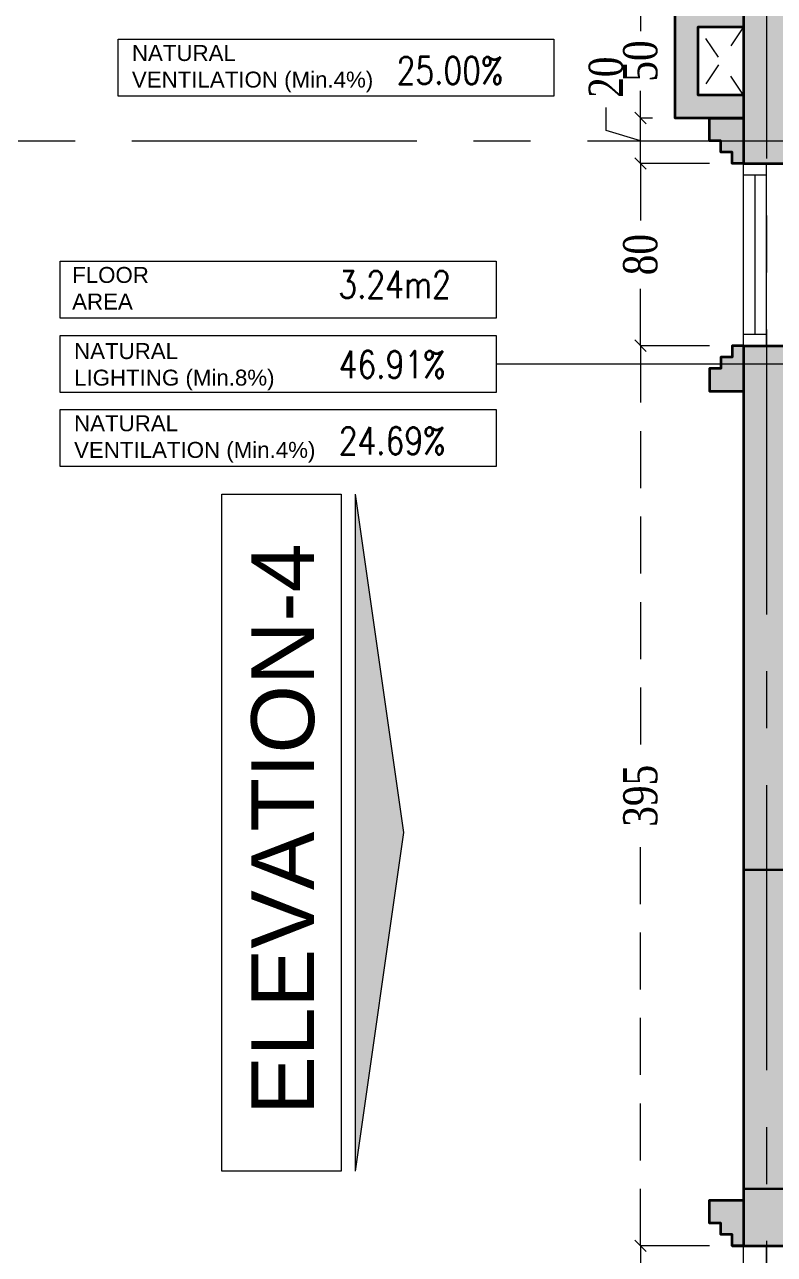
# Model space of a CAD drawing. Header units: inches. Extents: x -114 to 635, y -137 to 57.
# Drawn here: x 21.82 to 25.11, y 12.79 to 18.19 of the extents above; entities that cross this region are included whole.
import ezdxf
from ezdxf.enums import TextEntityAlignment as Align

# ---------------------------------------------------------------- set-up
doc = ezdxf.new("R2010")
doc.units = ezdxf.units.IN
doc.header["$MEASUREMENT"] = 0
doc.header["$PDMODE"] = 98
for name, pattern in [('( Hidden )', [0.375, 0.25, -0.125]), ('CENTER', [2, 1.25, -0.25, 0.25, -0.25]), ('CENTERX2', [4, 2.5, -0.5, 0.5, -0.5]), ('DASHED2', [0.375, 0.25, -0.125]), ('HIDDEN', [0.375, 0.25, -0.125])]:
    doc.linetypes.add(name, pattern=pattern)
doc.layers.get('0').update_dxf_attribs({"lineweight": 5})
doc.layers.get('Defpoints').update_dxf_attribs({"lineweight": 5})
for name, color, linetype, lineweight in [('A-ELEVATION TAG', 230, 'Continuous', 5), ('ARCHES', 1, 'HIDDEN', 5), ('COLUMNS HATCH', 1, 'Continuous', 5), ('DETAILS DIMENSION', 15, 'Continuous', 5), ('E-AX', 9, '( Hidden )', 0), ('E-C', 6, 'Continuous', 5), ('HATCH', 15, 'Continuous', 0), ('PROPOSED COLUMNS', 6, 'Continuous', 30), ('ROOM INFORMATION', 7, 'Continuous', 5), ('TEXT ROOM INFORMATION', 1, 'Continuous', 5), ('WALL PROPOSED', 7, 'Continuous', 30), ('WINDOWS', 5, 'Continuous', 5)]:
    doc.layers.add(name, color=color, linetype=linetype, lineweight=lineweight)
doc.layers.add('AXIES', color=7, linetype='CENTER', lineweight=0, true_color=0x949596)
doc.styles.add('Arial', font='arial.ttf')
doc.styles.add('ROMANS-TITLE', font='ROMANS.shx', dxfattribs={"width": 0.8})
doc.styles.add('ST', font='times.ttf', dxfattribs={"width": 0.8})
doc.styles.get("Standard").update_dxf_attribs({"font": 'arial.ttf'})
doc.dimstyles.new('RASH PLAN', dxfattribs={"dimtxt": 0.15, "dimasz": 0.05, "dimexe": 0, "dimexo": 0.1, "dimgap": 0.05, "dimtad": 0, "dimdec": 0, "dimlfac": 100, "dimzin": 0, "dimdsep": 46, "dimtxsty": 'ST', "dimblk": 'OBLIQUE', "dimcen": 0.09, "dimclrd": 200, "dimclre": 6, "dimclrt": 1, "dimadec": 0, "dimazin": 0, "dimtfac": 1, "dimtdec": 0, "dimtmove": 1, "dimatfit": 3, "dimldrblk": 'OBLIQUE', "dimfxl": 0, "dimtolj": 1, "dimtzin": 0, "dimlwd": -1, "dimlwe": -1, "dimarcsym": 0})

# ---------------------------------------------------------------- blocks, each defined once
blk = doc.blocks.new('_Oblique')
at = {"color": 0, "lineweight": -2}
blk.add_line((-0.5, -0.5), (0.5, 0.5), dxfattribs=at)
blk = doc.blocks.new('*D116')
at = {"layer": 'Defpoints', "color": 0, "transparency": 16777216}
for p in [(24.5258, 12.8295), (24.9286, 12.8295), (24.9286, 10.3303)]:
    blk.add_point(p, dxfattribs=at)
at = {"layer": 'DETAILS DIMENSION', "color": 6, "transparency": 16777216}
for p, q in [((24.8286, 12.8295), (24.5258, 12.8295)), ((24.8286, 10.3303), (24.5258, 10.3303))]:
    blk.add_line(p, q, dxfattribs=at)
at = {"layer": 'DETAILS DIMENSION', "color": 200, "linetype": 'DASHED2', "transparency": 16777216}
for p, q in [((24.5258, 12.8295), (24.5258, 11.7577)), ((24.5258, 10.3303), (24.5258, 11.4021))]:
    blk.add_line(p, q, dxfattribs=at)
at = {"layer": 'DETAILS DIMENSION', "color": 200, "transparency": 16777216, "xscale": 0.05, "yscale": 0.05, "zscale": 0.05}
for p, rotation in [((24.5258, 12.8295), 90), ((24.5258, 10.3303), 270)]:
    blk.add_blockref('_Oblique', p, dxfattribs=dict(at, rotation=rotation))
at = {"layer": 'DETAILS DIMENSION', "color": 1, "transparency": 16777216, "insert": (24.5258, 11.5799), "char_height": 0.15, "attachment_point": 5, "rotation": 90, "style": 'ST'}
blk.add_mtext('\\A1;250', dxfattribs=at)
blk = doc.blocks.new('*D117')
at = {"layer": 'Defpoints', "color": 0, "transparency": 16777216}
for p in [(24.5258, 16.7799), (24.9286, 16.7799), (24.9286, 12.8295)]:
    blk.add_point(p, dxfattribs=at)
at = {"layer": 'DETAILS DIMENSION', "color": 6, "transparency": 16777216}
for p, q in [((24.8286, 16.7799), (24.5258, 16.7799)), ((24.8286, 12.8295), (24.5258, 12.8295))]:
    blk.add_line(p, q, dxfattribs=at)
at = {"layer": 'DETAILS DIMENSION', "color": 200, "linetype": 'DASHED2', "transparency": 16777216}
for p, q in [((24.5258, 16.7799), (24.5258, 14.9782)), ((24.5258, 12.8295), (24.5258, 14.6313))]:
    blk.add_line(p, q, dxfattribs=at)
at = {"layer": 'DETAILS DIMENSION', "color": 200, "transparency": 16777216, "xscale": 0.05, "yscale": 0.05, "zscale": 0.05}
for p, rotation in [((24.5258, 16.7799), 90), ((24.5258, 12.8295), 270)]:
    blk.add_blockref('_Oblique', p, dxfattribs=dict(at, rotation=rotation))
at = {"layer": 'DETAILS DIMENSION', "color": 1, "transparency": 16777216, "insert": (24.5258, 14.8047), "char_height": 0.15, "attachment_point": 5, "rotation": 90, "style": 'ST'}
blk.add_mtext('\\A1;395', dxfattribs=at)
blk = doc.blocks.new('*D118')
at = {"layer": 'Defpoints', "color": 0, "transparency": 16777216}
for p in [(24.5258, 17.5791), (24.9286, 17.5791), (24.9286, 16.7799)]:
    blk.add_point(p, dxfattribs=at)
at = {"layer": 'DETAILS DIMENSION', "color": 6, "transparency": 16777216}
for p, q in [((24.8286, 17.5791), (24.5258, 17.5791)), ((24.8286, 16.7799), (24.5258, 16.7799))]:
    blk.add_line(p, q, dxfattribs=at)
at = {"layer": 'DETAILS DIMENSION', "color": 200, "linetype": 'DASHED2', "transparency": 16777216}
for p, q in [((24.5258, 17.5791), (24.5258, 17.3096)), ((24.5258, 16.7799), (24.5258, 17.0495))]:
    blk.add_line(p, q, dxfattribs=at)
at = {"layer": 'DETAILS DIMENSION', "color": 200, "transparency": 16777216, "xscale": 0.05, "yscale": 0.05, "zscale": 0.05}
for p, rotation in [((24.5258, 17.5791), 90), ((24.5258, 16.7799), 270)]:
    blk.add_blockref('_Oblique', p, dxfattribs=dict(at, rotation=rotation))
at = {"layer": 'DETAILS DIMENSION', "color": 1, "transparency": 16777216, "insert": (24.5258, 17.1795), "char_height": 0.15, "attachment_point": 5, "rotation": 90, "style": 'ST'}
blk.add_mtext('\\A1;80', dxfattribs=at)
blk = doc.blocks.new('*D119')
at = {"layer": 'Defpoints', "color": 0, "transparency": 16777216}
for p in [(24.5258, 17.7791), (24.6786, 17.7791), (24.9286, 17.5791)]:
    blk.add_point(p, dxfattribs=at)
at = {"layer": 'DETAILS DIMENSION', "color": 200, "linetype": 'DASHED2', "transparency": 16777216}
for p, q in [((24.3745, 17.7245), (24.3745, 17.8245)), ((24.5258, 17.5791), (24.5258, 17.7791)), ((24.5258, 17.6791), (24.3745, 17.7245))]:
    blk.add_line(p, q, dxfattribs=at)
at = {"layer": 'DETAILS DIMENSION', "color": 6, "transparency": 16777216}
for p, q in [((24.5786, 17.7791), (24.5258, 17.7791)), ((24.8286, 17.5791), (24.5258, 17.5791))]:
    blk.add_line(p, q, dxfattribs=at)
at = {"layer": 'DETAILS DIMENSION', "color": 200, "transparency": 16777216, "xscale": 0.05, "yscale": 0.05, "zscale": 0.05}
for p, rotation in [((24.5258, 17.7791), 90), ((24.5258, 17.5791), 270)]:
    blk.add_blockref('_Oblique', p, dxfattribs=dict(at, rotation=rotation))
at = {"layer": 'DETAILS DIMENSION', "color": 1, "transparency": 16777216, "insert": (24.3745, 17.9581), "char_height": 0.15, "attachment_point": 5, "rotation": 90, "style": 'ST'}
blk.add_mtext('\\A1;20', dxfattribs=at)
blk = doc.blocks.new('*D120')
at = {"layer": 'Defpoints', "color": 0, "transparency": 16777216}
for p in [(24.5258, 18.2791), (24.6786, 18.2791), (24.6786, 17.7791)]:
    blk.add_point(p, dxfattribs=at)
at = {"layer": 'DETAILS DIMENSION', "color": 6, "transparency": 16777216}
for p, q in [((24.5786, 18.2791), (24.5258, 18.2791)), ((24.5786, 17.7791), (24.5258, 17.7791))]:
    blk.add_line(p, q, dxfattribs=at)
at = {"layer": 'DETAILS DIMENSION', "color": 200, "linetype": 'DASHED2', "transparency": 16777216}
for p, q in [((24.5258, 18.2791), (24.5258, 18.1603)), ((24.5258, 17.7791), (24.5258, 17.8979))]:
    blk.add_line(p, q, dxfattribs=at)
at = {"layer": 'DETAILS DIMENSION', "color": 200, "transparency": 16777216, "xscale": 0.05, "yscale": 0.05, "zscale": 0.05}
for p, rotation in [((24.5258, 18.2791), 90), ((24.5258, 17.7791), 270)]:
    blk.add_blockref('_Oblique', p, dxfattribs=dict(at, rotation=rotation))
at = {"layer": 'DETAILS DIMENSION', "color": 1, "transparency": 16777216, "insert": (24.5258, 18.0291), "char_height": 0.15, "attachment_point": 5, "rotation": 90, "style": 'ST'}
blk.add_mtext('\\A1;50', dxfattribs=at)
blk = doc.blocks.new('DASLASDLASLDASLASDLASLQWELQWELQWELQWELQ')
at = {"layer": 'AXIES', "linetype": 'CENTERX2', "ltscale": 0.5}
for p, q in [((25.0789, -578.2063), (25.0789, -610.1736)), ((20.2934, -595.3778), (52.6834, -595.3778))]:
    blk.add_line(p, q, dxfattribs=at)
blk = doc.blocks.new('QWEQWLDASLLDLQLEQWLDASLELQWLQELQWLE')
at = {"layer": 'COLUMNS HATCH', "ltscale": 300}
blk.add_hatch(color=256, dxfattribs=at).paths.add_polyline_path([(927.7904, -60.0205), (927.5904, -60.0205), (927.5904, -58.6205), (927.7904, -58.6205)])
at = {"layer": 'PROPOSED COLUMNS'}
blk.add_lwpolyline([(927.7904, -60.0205), (927.5904, -60.0205), (927.5904, -58.6205), (927.7904, -58.6205)], close=True, dxfattribs=at)
blk = doc.blocks.new('Room Info')
at = {"layer": 'TEXT ROOM INFORMATION', "ltscale": 5}
for tag, p in [('FLR_AREA', (17, 833.5)), ('NAT_LIGHT', (19, 482.5)), ('NAT_VENT', (19, 147.5))]:
    blk.add_attdef(tag, p, '', height=180, dxfattribs=at)

msp = doc.modelspace()

# ---------------------------------------------------------------- hatches: boundary and pattern name
at = {"layer": 'A-ELEVATION TAG'}
msp.add_hatch(color=256, dxfattribs=at).paths.add_polyline_path([(23.4876, 14.6431), (23.2743, 13.1573), (23.2743, 16.1289)])
at = {"layer": 'HATCH', "true_color": 0x939598}
h = msp.add_hatch(color=252, dxfattribs=at)
h.dxf.hatch_style = 1
h.paths.add_polyline_path([(31.3786, 23.7796), (31.6786, 23.7796), (31.6786, 23.9796), (30.3786, 23.9796), (30.3786, 23.7796), (31.0786, 23.7796), (31.0786, 20.2341), (30.1786, 20.2341), (30.1786, 20.1341), (31.0786, 20.1341), (31.0786, 18.2794), (29.1787, 18.2794), (29.1787, 23.7796), (29.2786, 23.7796), (29.2786, 23.8946), (29.2786, 23.9796), (28.8789, 23.9796), (28.8789, 23.8946), (28.8789, 23.7796), (28.9787, 23.7796), (28.9787, 18.2794), (27.2791, 18.2794), (27.2791, 18.8779), (27.1791, 18.8779), (27.1791, 18.2794), (25.1786, 18.2794), (25.1786, 18.6799), (24.9786, 18.6799), (24.9786, 17.5791), (25.1786, 17.5791), (25.1786, 18.0794), (26.9784, 18.0794), (26.9784, 17.2794), (27.0784, 17.2794), (27.0784, 18.0794), (29.5788, 18.0794), (29.5788, 17.3794), (29.6788, 17.3794), (29.6788, 18.0794), (31.0786, 18.0794), (31.0786, 17.3794), (31.3786, 17.3794), (31.3786, 17.5794), (35.2786, 17.5794), (35.2786, 17.7044), (35.2786, 17.7794), (31.3786, 17.7794), (31.3786, 18.0794)])
h = msp.add_hatch(color=252, dxfattribs=at)
h.dxf.hatch_style = 1
h.paths.add_polyline_path([(24.7786, 18.1791), (24.9786, 18.1791), (24.9786, 18.2791), (24.6786, 18.2791), (24.6786, 17.7791), (24.9786, 17.7791), (24.9786, 17.8791), (24.7786, 17.8791)])
h = msp.add_hatch(color=252, dxfattribs=at)
h.dxf.hatch_style = 1
h.paths.add_polyline_path([(24.9786, 17.7791), (24.8286, 17.7791), (24.8286, 17.6791), (24.8786, 17.6791), (24.8786, 17.6291), (24.9286, 17.6291), (24.9286, 17.5791), (24.9786, 17.5791)])
h = msp.add_hatch(color=252, dxfattribs=at)
h.dxf.hatch_style = 1
h.paths.add_polyline_path([(29.5788, 16.2797), (29.5788, 16.3794), (29.6788, 16.3794), (29.6788, 16.2797), (29.8805, 16.2797), (29.8805, 16.0797), (25.1786, 16.0797), (25.1786, 12.8295), (24.9286, 12.8295), (24.9286, 12.8795), (24.8786, 12.8795), (24.8786, 12.9295), (24.8286, 12.9295), (24.8286, 13.0295), (24.9786, 13.0295), (24.9786, 16.5799), (24.8286, 16.5799), (24.8286, 16.6799), (24.8786, 16.6799), (24.8786, 16.7299), (24.9286, 16.7299), (24.9286, 16.7799), (24.9786, 16.7799), (25.1786, 16.7799), (25.1786, 16.2797), (26.9784, 16.2797), (26.9784, 16.3794), (27.0784, 16.3794), (27.0784, 16.2797)])

# ---------------------------------------------------------------- linework, layer by layer
at = {"layer": 'A-ELEVATION TAG'}
msp.add_line((23.2743, 13.1573), (23.2743, 16.1289), dxfattribs=at)
msp.add_lwpolyline([(22.6879, 13.1573), (22.6879, 16.1289), (23.2121, 16.1289), (23.2121, 13.1573)], close=True, dxfattribs=at)
msp.add_lwpolyline([(23.2743, 13.1573), (23.4876, 14.6431), (23.2743, 16.1289)], dxfattribs=at)
at = {"layer": 'ARCHES', "ltscale": 0.3}
for p, q in [((24.9786, 17.8791), (24.7786, 18.1791)), ((24.9786, 18.1791), (24.7786, 17.8791))]:
    msp.add_line(p, q, dxfattribs=at)
at = {"layer": 'ROOM INFORMATION', "ltscale": 5}
msp.add_line((25.903, 16.6989), (23.8917, 16.6989), dxfattribs=at)
for points in [[(22.2322, 18.1249), (24.1456, 18.1249), (24.1456, 17.8749), (22.2322, 17.8749)], [(21.9783, 17.1504), (23.8917, 17.1504), (23.8917, 16.9004), (21.9783, 16.9004)], [(21.9783, 16.8239), (23.8917, 16.8239), (23.8917, 16.5739), (21.9783, 16.5739)], [(21.9783, 16.4999), (23.8917, 16.4999), (23.8917, 16.2499), (21.9783, 16.2499)]]:
    msp.add_lwpolyline(points, close=True, dxfattribs=at)
at = {"layer": 'WALL PROPOSED', "linetype": 'Continuous', "lineweight": 35}
for p, q in [((24.9786, 17.5791), (25.1786, 17.5791)), ((24.9786, 16.7799), (25.1786, 16.7799)), ((24.9286, 12.8295), (25.1786, 12.8295))]:
    msp.add_line(p, q, dxfattribs=at)
at = {"layer": 'WALL PROPOSED', "linetype": 'Continuous', "lineweight": 35, "flags": 128}
for points in [[(24.9786, 18.6799), (24.9786, 17.5791)], [(24.9786, 17.7791), (24.6786, 17.7791), (24.6786, 18.2791), (24.9786, 18.2791)], [(24.9786, 17.8791), (24.7786, 17.8791), (24.7786, 18.1791), (24.9786, 18.1791)], [(24.9786, 17.5791), (24.9286, 17.5791), (24.9286, 17.6291), (24.8786, 17.6291), (24.8786, 17.6791), (24.8286, 17.6791), (24.8286, 17.7791), (24.9786, 17.7791)], [(24.9786, 16.7799), (24.9286, 16.7799), (24.9286, 16.7299), (24.8786, 16.7299), (24.8786, 16.6799), (24.8286, 16.6799), (24.8286, 16.5799), (24.9786, 16.5799)], [(24.9786, 16.7799), (24.9786, 12.8295)], [(24.9786, 12.8295), (24.9286, 12.8295), (24.9286, 12.8795), (24.8786, 12.8795), (24.8786, 12.9295), (24.8286, 12.9295), (24.8286, 13.0295), (24.9786, 13.0295)]]:
    msp.add_lwpolyline(points, dxfattribs=at)
at = {"layer": 'WINDOWS'}
for p, q in [((24.9786, 16.7799), (24.9786, 17.5791)), ((25.0786, 16.7799), (25.0786, 17.5791)), ((24.9786, 17.5291), (25.0786, 17.5291)), ((25.0286, 16.8299), (25.0286, 17.5291)), ((24.9786, 16.8299), (25.0786, 16.8299)), ((24.9786, 10.3303), (24.9786, 12.8295)), ((25.0786, 10.3303), (25.0786, 12.8295))]:
    msp.add_line(p, q, dxfattribs=at)

# ---------------------------------------------------------------- block references
at = {"layer": 'E-AX'}
msp.add_blockref('DASLASDLASLDASLASDLASLQWELQWELQWELQWELQ', (0, 613.0572), dxfattribs=at)
at = {"layer": 'E-C', "linetype": 'ByBlock'}
msp.add_blockref('QWEQWLDASLLDLQLEQWLDASLELQWLQELQWLE', (-902.6116, 73.1001), dxfattribs=at)
at = {"layer": 'TEXT ROOM INFORMATION'}
ref = msp.add_blockref('Room Info', (23.4362, 17.8999), dxfattribs=dict(at, xscale=0.001, yscale=0.001, zscale=0.001))
ref.add_attrib('FLR_AREA', '3.20m2', dxfattribs={"ltscale": 5, "height": 0.12, "style": 'ROMANS-TITLE', "width": 0.8}).set_placement((23.4532, 18.7334), align=Align.TOP_LEFT)
ref.add_attrib('NAT_LIGHT', '47.50%', dxfattribs={"ltscale": 5, "height": 0.12, "style": 'ROMANS-TITLE', "width": 0.8}).set_placement((23.4552, 18.3824), align=Align.TOP_LEFT)
ref.add_attrib('NAT_VENT', '25.00%', dxfattribs={"ltscale": 5, "height": 0.12, "style": 'ROMANS-TITLE', "width": 0.8}).set_placement((23.4552, 18.0474), align=Align.TOP_LEFT)
ref = msp.add_blockref('Room Info', (23.1823, 16.2749), dxfattribs=dict(at, xscale=0.001, yscale=0.001, zscale=0.001))
ref.add_attrib('FLR_AREA', '3.24m2', dxfattribs={"ltscale": 5, "height": 0.12, "style": 'ROMANS-TITLE', "width": 0.8}).set_placement((23.1993, 17.1084), align=Align.TOP_LEFT)
ref.add_attrib('NAT_LIGHT', '46.91%', dxfattribs={"ltscale": 5, "height": 0.12, "style": 'ROMANS-TITLE', "width": 0.8}).set_placement((23.2013, 16.7574), align=Align.TOP_LEFT)
ref.add_attrib('NAT_VENT', '24.69%', dxfattribs={"ltscale": 5, "height": 0.12, "style": 'ROMANS-TITLE', "width": 0.8}).set_placement((23.2013, 16.4224), align=Align.TOP_LEFT)

# ---------------------------------------------------------------- texts
at = {"layer": 'A-ELEVATION TAG', "style": 'Arial'}
msp.add_text('ELEVATION-4', height=0.276157, rotation=90, dxfattribs=at).set_placement((23.0931, 14.6582, -0.2375), align=Align.CENTER)
at = {"layer": 'ROOM INFORMATION', "ltscale": 5, "char_height": 0.07, "attachment_point": 1}
for s, insert in [('{\\C7;NATURAL\\PVENTILATION (Min.4%)}', (22.2932, 18.0994)), ('{\\C7;FLOOR\\PAREA}', (22.0308, 17.1254)), ('{\\C7;NATURAL\\PLIGHTING (Min.8%)}', (22.0393, 16.7914)), ('{\\C7;NATURAL\\PVENTILATION (Min.4%)}', (22.0393, 16.4744))]:
    msp.add_mtext_dynamic_manual_height_columns(s, width=1.51509, gutter_width=0.9, heights=[0], dxfattribs=dict(at, insert=insert))

# ---------------------------------------------------------------- dimensions: what is measured, and where the dimension line sits
at = {"layer": 'DETAILS DIMENSION'}
for base, p1, p2, picture, middle in [((24.5258, 18.2791), (24.6786, 17.7791), (24.6786, 18.2791), '*D120', (24.5258, 18.0291)), ((24.5258, 17.7791), (24.9286, 17.5791), (24.6786, 17.7791), '*D119', (24.3745, 17.8745)), ((24.5258, 17.5791), (24.9286, 16.7799), (24.9286, 17.5791), '*D118', (24.5258, 17.1795)), ((24.5258, 16.7799), (24.9286, 12.8295), (24.9286, 16.7799), '*D117', (24.5258, 14.8047)), ((24.5258, 12.8295), (24.9286, 10.3303), (24.9286, 12.8295), '*D116', (24.5258, 11.5799))]:
    dim = msp.add_linear_dim(base=base, p1=p1, p2=p2, angle=90, dimstyle='RASH PLAN', dxfattribs=at)
    dim.commit()
    dim.dimension.update_dxf_attribs({"geometry": picture, "text_midpoint": middle})

doc.saveas('drawing.dxf')
